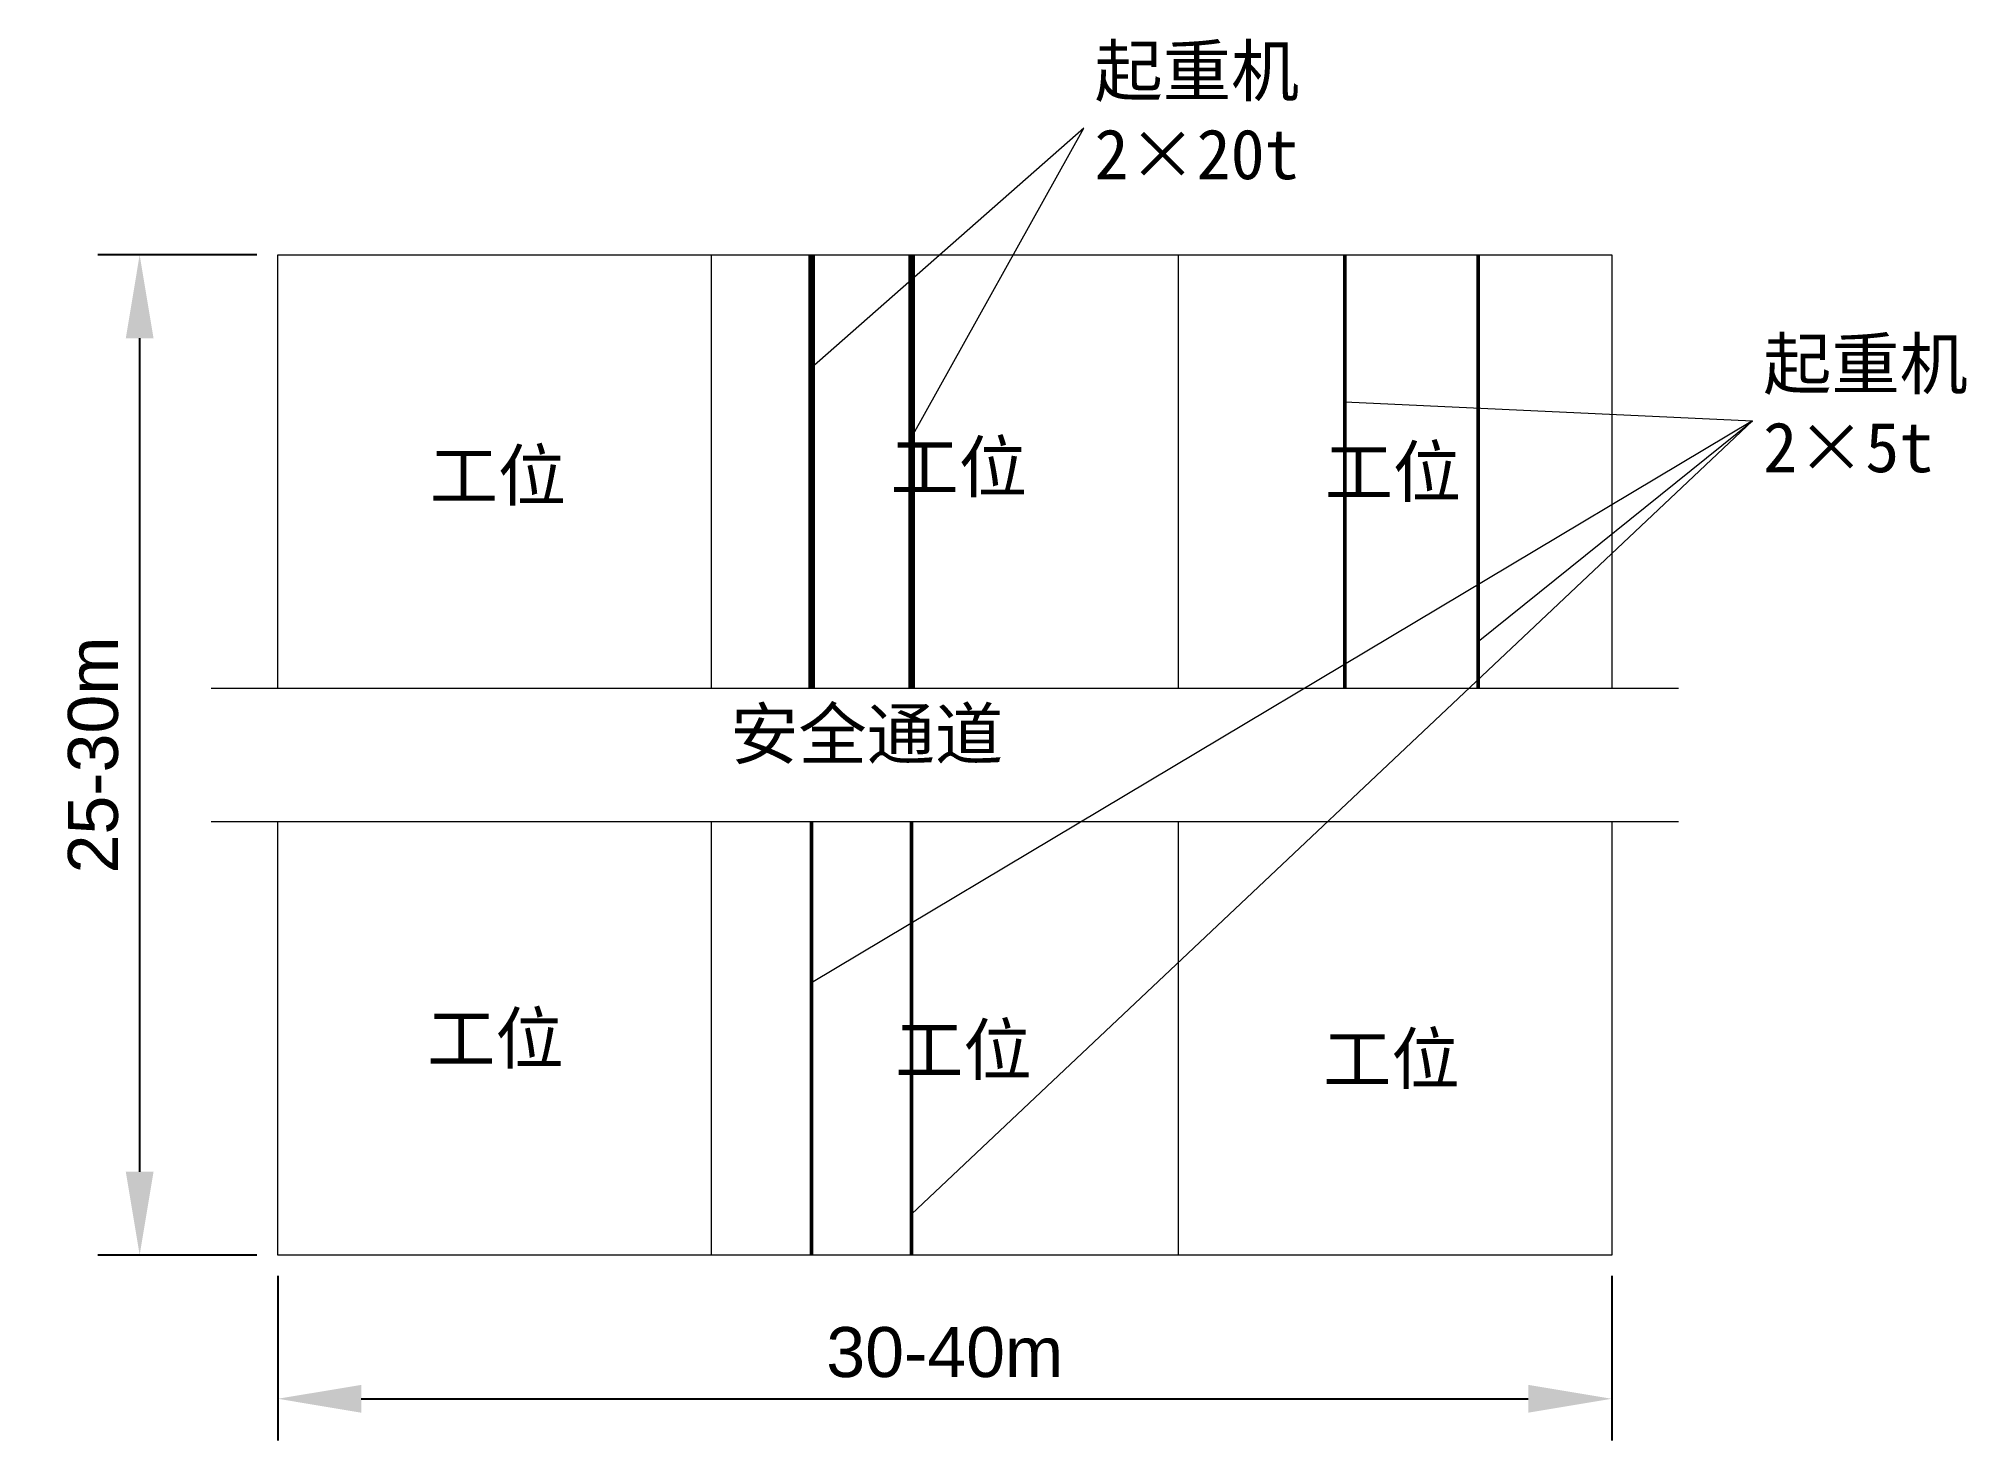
# Model space of a CAD drawing. Header units: millimetres. Extents: x -7.2 to 50.6, y -5.6 to 36.5.
import ezdxf

# ---------------------------------------------------------------- set-up
doc = ezdxf.new("R2010")
doc.units = ezdxf.units.MM
doc.styles.get("Standard").update_dxf_attribs({"font": 'arial.ttf'})
doc.dimstyles.new('ISO-25', dxfattribs={"dimtxt": 2.5, "dimasz": 2.5, "dimexe": 1.25, "dimexo": 0.625, "dimtad": 1, "dimtxsty": 'Standard', "dimcen": 2.5, "dimadec": 0, "dimazin": 0, "dimtfac": 1, "dimtmove": 0, "dimatfit": 3, "dimfxl": 1, "dimarcsym": 0})

# ---------------------------------------------------------------- blocks, each defined once
blk = doc.blocks.new('*D2')
at = {"color": 0, "lineweight": -2, "transparency": 16777216}
for p, q in [((-0.625, 30), (-5.393, 30)), ((-4.143, 27.5), (-4.143, 2.5)), ((-0.625, 0), (-5.393, 0))]:
    blk.add_line(p, q, dxfattribs=at)
at = {"color": 0, "transparency": 16777216}
for points in [[(-4.559, 27.5), (-3.726, 27.5), (-4.143, 30)], [(-4.559, 2.5), (-3.726, 2.5), (-4.143, 0)]]:
    blk.add_solid(points, dxfattribs=at)
at = {"layer": 'Defpoints', "color": 0, "transparency": 16777216}
for p in [(0, 30), (0, 0), (-4.143, 0)]:
    blk.add_point(p, dxfattribs=at)
at = {"color": 0, "lineweight": 13, "transparency": 16777216, "insert": (-5.534, 15), "char_height": 2.5, "width": 11.64164, "attachment_point": 5, "rotation": 90}
blk.add_mtext('{\\H0.6x;25-30m}', dxfattribs=at)
blk = doc.blocks.new('*D3')
at = {"color": 0, "lineweight": -2, "transparency": 16777216}
for p, q in [((0, -0.625), (0, -5.562)), ((40, -0.625), (40, -5.562)), ((2.5, -4.312), (37.5, -4.312))]:
    blk.add_line(p, q, dxfattribs=at)
at = {"color": 0, "transparency": 16777216}
for points in [[(2.5, -3.896), (2.5, -4.729), (0, -4.312)], [(37.5, -3.896), (37.5, -4.729), (40, -4.312)]]:
    blk.add_solid(points, dxfattribs=at)
at = {"layer": 'Defpoints', "color": 0, "transparency": 16777216}
for p in [(0, 0), (40, 0), (40, -4.312)]:
    blk.add_point(p, dxfattribs=at)
at = {"color": 0, "lineweight": 13, "transparency": 16777216, "insert": (20, -2.921), "char_height": 2.5, "attachment_point": 5}
blk.add_mtext('{\\H0.6x;30-40m}', dxfattribs=at)

msp = doc.modelspace()

# ---------------------------------------------------------------- linework, layer by layer
at = {"lineweight": 13}
for p, q in [((24.176, 33.806), (16, 26.616)), ((19, 24.525), (24.176, 33.806)), ((0, 30), (40, 30)), ((0, 17), (0, 30)), ((13, 30), (13, 17)), ((27, 30), (27, 17)), ((40, 30), (40, 17)), ((32, 25.59), (44.228, 25.018)), ((44.228, 25.018), (16, 8.162)), ((44.228, 25.018), (19, 1.222)), ((36, 18.399), (44.228, 25.018)), ((-2, 17), (42, 17)), ((-2, 13), (42, 13)), ((0, 0), (0, 13)), ((13, 13), (13, 0)), ((27, 13), (27, 0)), ((40, 13), (40, 0)), ((40, 0), (0, 0))]:
    msp.add_line(p, q, dxfattribs=at)
at = {"lineweight": 100}
for p, q in [((16, 30), (16, 17)), ((19, 30), (19, 17))]:
    msp.add_line(p, q, dxfattribs=at)
at = {"lineweight": 50}
for p, q in [((32, 30), (32, 17)), ((36, 30), (36, 17)), ((16, 13), (16, 0)), ((19, 13), (19, 0))]:
    msp.add_line(p, q, dxfattribs=at)

# ---------------------------------------------------------------- texts
at = {"lineweight": 13, "char_height": 1.5, "attachment_point": 1}
for s, width, heights, insert in [('{\\fKaiTi_GB2312|b0|i0|c134|p49;起重机\\P2×20t}', 9.03044, [6.319], (24.492, 36.271)), ('{\\fKaiTi_GB2312|b0|i0|c134|p49;起重机\\P2×5t}', 10.07742, [8.541], (44.544, 27.482)), ('{\\fKaiTi_GB2312|b0|i0|c134|p49;工位}', 7.72168, [0], (4.553, 24.133)), ('{\\fKaiTi_GB2312|b0|i0|c134|p49;工位}', 7.72168, [0], (18.376, 24.391)), ('{\\fKaiTi_GB2312|b0|i0|c134|p49;工位}', 7.72168, [0], (31.392, 24.244)), ('{\\fKaiTi_GB2312|b0|i0|c134|p49;安全通道}', 12.17147, [0.448], (13.568, 16.38)), ('{\\fKaiTi_GB2312|b0|i0|c134|p49;工位}', 7.72168, [0], (4.479, 7.25)), ('{\\fKaiTi_GB2312|b0|i0|c134|p49;工位}', 7.72168, [0], (18.513, 6.909)), ('{\\fKaiTi_GB2312|b0|i0|c134|p49;工位}', 7.72168, [0], (31.349, 6.637))]:
    msp.add_mtext_dynamic_manual_height_columns(s, width=width, gutter_width=12.5, heights=heights, dxfattribs=dict(at, insert=insert))

# ---------------------------------------------------------------- dimensions: what is measured, and where the dimension line sits
at = {"lineweight": 13}
dim = msp.add_linear_dim(base=(-4.143, 0), p1=(0, 30), p2=(0, 0), angle=90, text='{\\H0.6x;25-30m}', dimstyle='ISO-25', dxfattribs=at)
dim.commit()
dim.dimension.update_dxf_attribs({"geometry": '*D2', "text_midpoint": (-5.534, 15)})
dim = msp.add_linear_dim(base=(40, -4.312), p1=(0, 0), p2=(40, 0), text='{\\H0.6x;30-40m}', dimstyle='ISO-25', dxfattribs=at)
dim.commit()
dim.dimension.update_dxf_attribs({"geometry": '*D3', "text_midpoint": (20, -2.921)})

doc.saveas('drawing.dxf')
